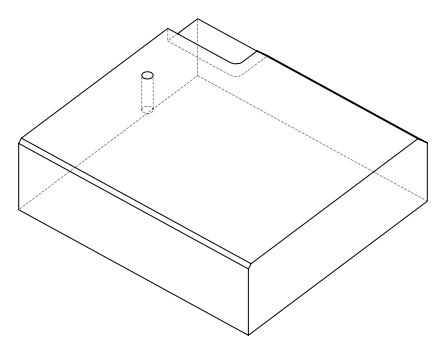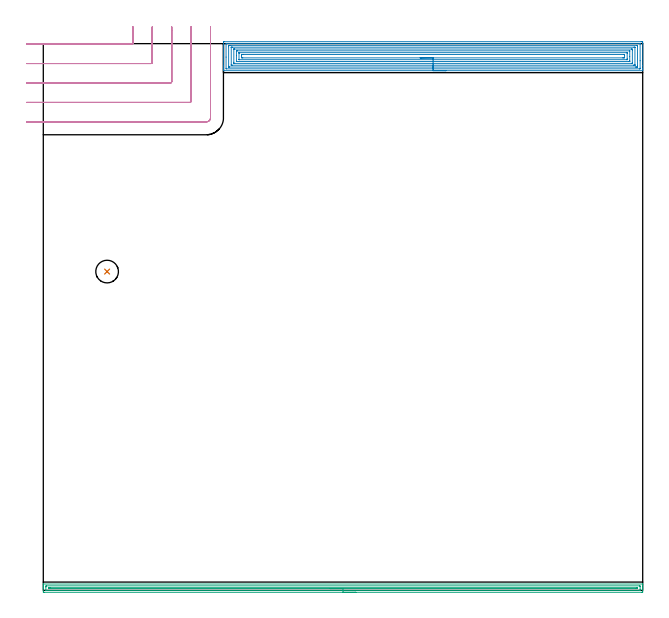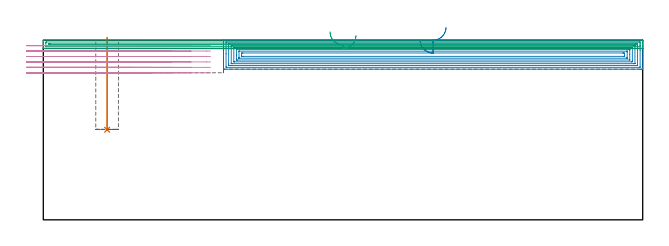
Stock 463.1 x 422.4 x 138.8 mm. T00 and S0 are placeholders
(PLAN: 4 operations, 2 tool changes, 42.9 min)
(1 INDEXABLE_INSERT_DRILL_BLIND_HOLE_FROM_SOLID | STEP1POCKET | NXT0302_006 | 0.29 min | 16555 mm3)
(2 AREA_MILL | FG_CHAMFER_SURFACE | UGT0205_001 | 21.14 min | 83290 mm3)
(3 AREA_MILL_1 | FG_CHAMFER_SURFACE_1 | UGT0205_001 | 11.28 min | 9488 mm3)
(4 MILL_CORNER_NOTCH_RECTANGULAR | CORNER_NOTCH_RECTANGULAR | UGT0201_136 | Follow Part, ap 5, ae 75% | 10.16 min | 243998 mm3)
(TOOL NXT0302_006 | Index. Insert Drill 17.5mm [880-D1750L25-05] | D17.5 PA176 FL88 Z2)
(TOOL UGT0205_001 | Chamfer Mill 20 x 3 x 45 deg. | D20 FL50 Z2)
(TOOL UGT0201_136 | Carbide End Mill 20.0 | D20 FL30 Z4)
(OP 1 INDEXABLE_INSERT_DRILL_BLIND_HOLE_FROM_SOLID)
G17 G21 G94 G90
T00 M6
G54
G17 G0 G90 X49.3 Y246.3 S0 M3
G43 Z148.8 H1
G94 G81 G98 Z69.6 F250. R140.8
G80
M5
M2
(OP 2 AREA_MILL)
G17 G21 G94 G90
T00 M6
G54
G17 G0 G90 X311.15 Y401.5 S1061 M3
G43 Z148.8 H0
G94 G1 X311.112 Z147.928 F250.
X310.998 Z147.063
X310.809 Z146.212
X310.547 Z145.38
X310.213 Z144.574
X309.81 Z143.8
X309.342 Z143.064
X308.81 Z142.372
X308.221 Z141.729
X307.578 Z141.139
X306.886 Z140.608
X306.15 Z140.14
X305.376 Z139.737
X304.57 Z139.403
X303.738 Z139.141
X302.886 Z138.952
X302.022 Z138.838
X301.15 Z138.8
X139.377
X139.21 Y401.503 Z138.788
X139.207 Y401.538 Z138.754
X139.2 Y401.931 Z138.369
Y402.228 Z138.072
Y402.932 Z137.363
Y404.171 Z136.125
Y404.708 Z135.587
Y405.328 Z134.968
Y423.088 Z117.209
X139.202 Y423.356 Z116.941
X139.208 Y423.892 Z116.406
X139.282 Y423.894 Z116.403
X139.824 Y423.9 Z116.4
X461.929
X462.476 Y423.899 Z116.401
X463.017 Y423.894 Z116.404
X463.092 Y423.892 Z116.406
X463.096 Y423.356 Z116.941
X463.1 Y422.736 Z117.561
Y405.328 Z134.968
Y402.932 Z137.363
Y402.228 Z138.072
Y401.931 Z138.369
Y401.539 Z138.752
X463.091 Y401.503 Z138.788
X462.923 Y401.5 Z138.8
X301.15
Y402.914 Z137.386
X141.611 Y402.915 Z137.385
X141.21 Y402.932 Z137.368
X141.201 Y403.339 Z136.961
X141.2 Y412.016 Z128.284
X141.201 Y421.988 Z118.312
X141.21 Y422.468 Z117.832
X141.594 Y422.485 Z117.815
X141.611 Y422.486 Z117.814
X460.689 Y422.485 Z117.815
X461.09 Y422.468 Z117.832
X461.099 Y422.061 Z118.239
X461.1 Y409.183 Z131.117
X461.099 Y403.412 Z136.888
X461.09 Y402.932 Z137.368
X460.706 Y402.915 Z137.385
X460.689 Y402.914 Z137.386
X301.15
Y404.328 Z135.972
X143.781 Y404.329 Z135.971
X143.399
X143.272 Y404.331 Z135.969
X143.227 Y404.334 Z135.966
X143.21 Y404.336 Z135.964
X143.207 Y404.378 Z135.922
X143.203 Y404.51 Z135.79
X143.201 Y404.708 Z135.592
X143.2 Y404.905 Z135.395
Y420.002 Z120.298
X143.203 Y420.692 Z119.608
X143.205 Y420.885 Z119.415
X143.218 Y421.064 Z119.236
X143.399 Y421.067 Z119.233
X143.912 Y421.07 Z119.23
X144.293 Y421.071 Z119.229
X144.805 Y421.072 Z119.228
X458.519 Y421.071 Z119.229
X458.901
X459.028 Y421.069 Z119.231
X459.073 Y421.066 Z119.234
X459.09 Y421.064 Z119.236
X459.093 Y421.022 Z119.278
X459.097 Y420.89 Z119.41
X459.099 Y420.692 Z119.608
X459.1 Y420.495 Z119.805
Y405.398 Z134.902
X459.097 Y404.708 Z135.592
X459.095 Y404.515 Z135.785
X459.082 Y404.335 Z135.965
X458.901 Y404.333 Z135.967
X458.388 Y404.33 Z135.97
X458.007 Y404.329 Z135.971
X457.495 Y404.328 Z135.972
X301.15
Y405.743 Z134.557
X145.932
X145.296 Y405.748 Z134.552
X145.223 Y405.749 Z134.551
X145.21 Y405.753 Z134.547
X145.207 Y405.775 Z134.525
X145.203 Y405.828 Z134.472
X145.201 Y406.042 Z134.258
Y419.354 Z120.946
X145.204 Y419.572 Z120.728
X145.207 Y419.626 Z120.674
X145.21 Y419.648 Z120.652
X145.23 Y419.65 Z120.65
X145.338 Y419.654 Z120.646
X146.08 Y419.657 Z120.643
X146.228
X456.368
X457.004 Y419.652 Z120.648
X457.077 Y419.65 Z120.65
X457.09 Y419.647 Z120.653
X457.093 Y419.625 Z120.675
X457.097 Y419.572 Z120.728
X457.099 Y419.358 Z120.942
Y406.046 Z134.254
X457.096 Y405.828 Z134.472
X457.093 Y405.774 Z134.526
X457.09 Y405.752 Z134.548
X457.07 Y405.75 Z134.55
X456.962 Y405.746 Z134.554
X456.22 Y405.743 Z134.557
X456.072
X301.15
Y407.157 Z133.143
X147.868
X147.652 Y407.159 Z133.141
X147.228 Y407.164 Z133.136
X147.21 Y407.372 Z132.928
X147.201 Y408.034 Z132.266
X147.2 Y417.803 Z122.497
X147.202 Y418.028 Z122.272
X147.207 Y418.194 Z122.106
X147.209 Y418.229 Z122.071
X147.292 Y418.236 Z122.064
X147.435 Y418.24 Z122.06
X147.652 Y418.243 Z122.057
X454.432 Y418.242 Z122.058
X454.648 Y418.241 Z122.059
X455.072 Y418.236 Z122.064
X455.09 Y418.028 Z122.272
X455.099 Y417.366 Z122.934
X455.1 Y407.596 Z132.704
X455.098 Y407.372 Z132.928
X455.093 Y407.206 Z133.094
X455.091 Y407.171 Z133.129
X455.008 Y407.164 Z133.136
X454.865 Y407.16 Z133.14
X454.648 Y407.157 Z133.143
X301.15
Y408.571 Z131.729
X149.342 Y408.572 Z131.728
X149.26 Y408.574 Z131.727
X149.22 Y408.577 Z131.723
X149.21 Y408.579 Z131.721
X149.208 Y408.589 Z131.711
X149.201 Y408.711 Z131.589
X149.2 Y413.144 Z127.156
Y416.252 Z124.048
Y416.704 Z123.596
X149.203 Y416.769 Z123.531
X149.208 Y416.808 Z123.492
X149.211 Y416.823 Z123.477
X149.222 Y416.824 Z123.476
X149.365 Y416.827 Z123.473
X149.655 Y416.828 Z123.472
X149.969 Y416.829 Z123.471
X452.958 Y416.828 Z123.472
X453.04 Y416.826 Z123.474
X453.08 Y416.823 Z123.477
X453.09 Y416.821 Z123.479
X453.092 Y416.811 Z123.489
X453.099 Y416.689 Z123.611
X453.1 Y412.474 Z127.826
Y409.148 Z131.152
Y408.696 Z131.604
X453.097 Y408.631 Z131.669
X453.092 Y408.592 Z131.708
X453.089 Y408.577 Z131.723
X453.078 Y408.576 Z131.724
X452.935 Y408.573 Z131.727
X452.645 Y408.572 Z131.728
X452.331 Y408.571 Z131.729
X301.15
Y409.985 Z130.315
X151.392 Y409.986 Z130.314
X151.29 Y409.989 Z130.311
X151.224 Y409.992 Z130.308
X151.208 Y409.996 Z130.304
X151.206 Y410.002 Z130.298
X151.203 Y410.036 Z130.264
X151.2 Y410.277 Z130.023
Y414.717 Z125.583
X151.204 Y415.364 Z124.936
X151.206 Y415.393 Z124.907
X151.208 Y415.403 Z124.897
X151.241 Y415.408 Z124.892
X151.341 Y415.413 Z124.887
X151.392 Y415.414 Z124.886
X450.908
X451.01 Y415.411 Z124.889
X451.075 Y415.408 Z124.892
X451.092 Y415.403 Z124.897
X451.094 Y415.398 Z124.902
X451.097 Y415.364 Z124.936
X451.1 Y415.123 Z125.177
Y410.683 Z129.617
X451.096 Y410.036 Z130.264
X451.094 Y410.007 Z130.293
X451.092 Y409.997 Z130.303
X451.059 Y409.992 Z130.308
X450.959 Y409.987 Z130.313
X450.908 Y409.986 Z130.314
X301.15 Y409.985 Z130.315
Y411.399 Z128.901
X154.124 Y411.4 Z128.9
X153.644 Y411.401 Z128.899
X153.231 Y411.407 Z128.893
X153.202 Y411.812 Z128.488
X153.2 Y411.842 Z128.458
X153.201 Y413.617 Z126.683
X153.231 Y413.993 Z126.307
X153.711 Y413.999 Z126.301
X154.124 Y414. Z126.3
X154.603 Y414.001
X448.176 Y414.
X448.656 Y413.999 Z126.301
X449.069 Y413.993 Z126.307
X449.098 Y413.588 Z126.712
X449.1 Y413.558 Z126.742
X449.099 Y411.782 Z128.518
X449.069 Y411.407 Z128.893
X448.589 Y411.401 Z128.899
X448.176 Y411.4 Z128.9
X447.697 Y411.399 Z128.901
X301.15
X300.278 Z128.939
X299.414 Z129.052
X298.562 Z129.241
X297.73 Z129.504
X296.924 Z129.837
X296.15 Z130.24
X295.414 Z130.709
X294.722 Z131.24
X294.079 Z131.829
X293.49 Z132.473
X292.958 Z133.165
X292.49 Z133.901
X292.087 Z134.674
X291.753 Z135.48
X291.491 Z136.312
X291.302 Z137.164
X291.188 Z138.029
X291.15 Z138.901
G0 Z148.8
M5
M2
(OP 3 AREA_MILL_1)
G17 G21 G94 G90
T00 M6
G54
G17 G0 G90 X241.55 Y-1.5 S1061 M3
G43 Z148.8 H0
Z142.4
G94 G1 X241.512 Z141.528 F250.
X241.398 Z140.663
X241.209 Z139.812
X240.947 Z138.98
X240.613 Z138.174
X240.21 Z137.4
X239.741 Z136.664
X239.21 Z135.972
X238.621 Z135.329
X237.978 Z134.739
X237.286 Z134.208
X236.55 Z133.74
X235.776 Z133.337
X234.97 Z133.003
X234.138 Z132.741
X233.286 Z132.552
X232.422 Z132.438
X231.55 Z132.4
X0.618
X0.083 Y-1.494 Z132.403
X0.008 Y-1.491 Z132.405
X0. Y-0.963 Z132.934
Y1.7 Z135.594
Y2.247 Z136.144
Y2.588 Z136.484
Y3.135 Z137.031
Y3.475 Z137.37
Y4.156 Z138.056
Y4.488 Z138.387
X0.007 Y4.866 Z138.757
X0.01 Y4.897 Z138.788
X0.171 Y4.9 Z138.8
X462.929
X463.09 Y4.897 Z138.788
X463.093 Y4.866 Z138.757
X463.1 Y4.488 Z138.387
Y4.156 Z138.056
Y3.475 Z137.37
Y2.247 Z136.144
Y1.703 Z135.597
Y1.086 Z134.981
Y-0.689 Z133.207
X463.098 Y-0.963 Z132.934
X463.092 Y-1.491 Z132.405
X463.017 Y-1.494 Z132.403
X462.482 Y-1.5 Z132.4
X231.55
Y-0.086 Z133.814
X2.405
X2.01 Y-0.075 Z133.825
X2.001 Y0.326 Z134.226
X2. Y2.588 Z136.488
X2.001 Y2.989 Z136.889
X2.01 Y3.475 Z137.375
X2.394 Y3.486 Z137.386
X2.405
X460.695 Y3.485 Z137.385
X461.09 Y3.475 Z137.375
X461.099 Y3.074 Z136.974
X461.1 Y0.812 Z134.712
X461.099 Y0.411 Z134.311
X461.09 Y-0.075 Z133.825
X460.706 Y-0.086 Z133.814
X460.695
X231.55
Y1.328 Z135.228
X4.565 Y1.329 Z135.229
X4.192 Y1.33 Z135.23
X4.067 Y1.333 Z135.233
X4.025 Y1.335 Z135.235
X4.01 Y1.341 Z135.241
X4.007 Y1.383 Z135.283
X4.003 Y1.51 Z135.41
X4.002 Y1.7 Z135.6
X4.004 Y1.886 Z135.786
X4.014 Y2.064 Z135.964
X4.192 Y2.067 Z135.967
X4.712 Y2.07 Z135.97
X5.085 Y2.071 Z135.971
X5.604
X458.535
X458.908 Y2.07 Z135.97
X459.033 Y2.067 Z135.967
X459.075 Y2.065 Z135.965
X459.09 Y2.059 Z135.959
X459.093 Y2.017 Z135.917
X459.097 Y1.89 Z135.79
X459.098 Y1.7 Z135.6
X459.096 Y1.514 Z135.414
X459.086 Y1.335 Z135.235
X458.908 Y1.333 Z135.233
X458.388 Y1.33 Z135.23
X458.015 Y1.329 Z135.229
X457.496 Y1.328 Z135.228
X231.55
X230.678 Z135.266
X229.813 Z135.38
X228.962 Z135.569
X228.13 Z135.831
X227.324 Z136.165
X226.55 Z136.568
X225.814 Z137.037
X225.122 Z137.568
X224.479 Z138.157
X223.89 Z138.8
X223.358 Z139.493
X222.89 Z140.228
X222.487 Z141.002
X222.153 Z141.808
X221.891 Z142.64
X221.702 Z143.492
X221.588 Z144.357
X221.55 Z145.228
G0 Z148.8
M5
M2
(OP 4 MILL_CORNER_NOTCH_RECTANGULAR)
G17 G21 G94 G90
T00 M6
G54
G17 G0 G90 X-13. Y422. S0 M3
G43 Z148.8 H0
Z134.6
G94 G1 X-10. F250.
X68.206 F500.
G3 X69.2 Y422.994 R1.
G1 Y432.4
Y435.4 F250.
G0 Z148.8
X-13. Y407.
Z134.6
G1 X-10.
X83.206 F500.
G3 X84.2 Y407.994 R1.
G1 Y432.4
Y435.4 F250.
G0 Z148.8
X-13. Y392.
Z134.6
G1 X-10.
X98.206 F500.
G3 X99.2 Y392.994 R1.
G1 Y432.4
Y435.4 F250.
G0 Z148.8
X-13. Y377.
Z134.6
G1 X-10.
X113.205 F500.
G3 X114.2 Y377.995 R1.
G1 Y432.4
Y435.4 F250.
G0 Z148.8
X-13. Y362.
Z134.6
G1 X-10.
X126. F500.
G3 X129.2 Y365.2 R3.2
G1 Y432.4
Y435.4 F250.
G0 Z148.8
X-13. Y422.
Z130.4
G1 X-10.
X68.206 F500.
G3 X69.2 Y422.994 R1.
G1 Y432.4
Y435.4 F250.
G0 Z148.8
X-13. Y407.
Z130.4
G1 X-10.
X83.206 F500.
G3 X84.2 Y407.994 R1.
G1 Y432.4
Y435.4 F250.
G0 Z148.8
X-13. Y392.
Z130.4
G1 X-10.
X98.206 F500.
G3 X99.2 Y392.994 R1.
G1 Y432.4
Y435.4 F250.
G0 Z148.8
X-13. Y377.
Z130.4
G1 X-10.
X113.205 F500.
G3 X114.2 Y377.995 R1.
G1 Y432.4
Y435.4 F250.
G0 Z148.8
X-13. Y362.
Z130.4
G1 X-10.
X126. F500.
G3 X129.2 Y365.2 R3.2
G1 Y432.4
Y435.4 F250.
G0 Z148.8
X-13. Y422.
Z126.2
G1 X-10.
X68.206 F500.
G3 X69.2 Y422.994 R1.
G1 Y432.4
Y435.4 F250.
G0 Z148.8
X-13. Y407.
Z126.2
G1 X-10.
X83.206 F500.
G3 X84.2 Y407.994 R1.
G1 Y432.4
Y435.4 F250.
G0 Z148.8
X-13. Y392.
Z126.2
G1 X-10.
X98.206 F500.
G3 X99.2 Y392.994 R1.
G1 Y432.4
Y435.4 F250.
G0 Z148.8
X-13. Y377.
Z126.2
G1 X-10.
X113.205 F500.
G3 X114.2 Y377.995 R1.
G1 Y432.4
Y435.4 F250.
G0 Z148.8
X-13. Y362.
Z126.2
G1 X-10.
X126. F500.
G3 X129.2 Y365.2 R3.2
G1 Y432.4
Y435.4 F250.
G0 Z148.8
X-13. Y422.
Z122.
G1 X-10.
X68.206 F500.
G3 X69.2 Y422.994 R1.
G1 Y432.4
Y435.4 F250.
G0 Z148.8
X-13. Y407.
Z122.
G1 X-10.
X83.206 F500.
G3 X84.2 Y407.994 R1.
G1 Y432.4
Y435.4 F250.
G0 Z148.8
X-13. Y392.
Z122.
G1 X-10.
X98.206 F500.
G3 X99.2 Y392.994 R1.
G1 Y432.4
Y435.4 F250.
G0 Z148.8
X-13. Y377.
Z122.
G1 X-10.
X113.205 F500.
G3 X114.2 Y377.995 R1.
G1 Y432.4
Y435.4 F250.
G0 Z148.8
X-13. Y362.
Z122.
G1 X-10.
X126. F500.
G3 X129.2 Y365.2 R3.2
G1 Y432.4
Y435.4 F250.
G0 Z148.8
X-13. Y422.
Z117.8
G1 X-10.
X68.206 F500.
G3 X69.2 Y422.994 R1.
G1 Y432.4
Y435.4 F250.
G0 Z148.8
X-13. Y407.
Z117.8
G1 X-10.
X83.206 F500.
G3 X84.2 Y407.994 R1.
G1 Y432.4
Y435.4 F250.
G0 Z148.8
X-13. Y392.
Z117.8
G1 X-10.
X98.206 F500.
G3 X99.2 Y392.994 R1.
G1 Y432.4
Y435.4 F250.
G0 Z148.8
X-13. Y377.
Z117.8
G1 X-10.
X113.205 F500.
G3 X114.2 Y377.995 R1.
G1 Y432.4
Y435.4 F250.
G0 Z148.8
X-13. Y362.
Z117.8
G1 X-10.
X126. F500.
G3 X129.2 Y365.2 R3.2
G1 Y432.4
Y435.4 F250.
G0 Z148.8
X-13. Y422.
Z113.6
G1 X-10.
X68.206 F500.
G3 X69.2 Y422.994 R1.
G1 Y432.4
Y435.4 F250.
G0 Z148.8
X-13. Y407.
Z113.6
G1 X-10.
X83.206 F500.
G3 X84.2 Y407.994 R1.
G1 Y432.4
Y435.4 F250.
G0 Z148.8
X-13. Y392.
Z113.6
G1 X-10.
X98.206 F500.
G3 X99.2 Y392.994 R1.
G1 Y432.4
Y435.4 F250.
G0 Z148.8
X-13. Y377.
Z113.6
G1 X-10.
X113.205 F500.
G3 X114.2 Y377.995 R1.
G1 Y432.4
Y435.4 F250.
G0 Z148.8
X-13. Y362.
Z113.6
G1 X-10.
X126. F500.
G3 X129.2 Y365.2 R3.2
G1 Y432.4
Y435.4 F250.
G0 Z148.8
M5
M2
